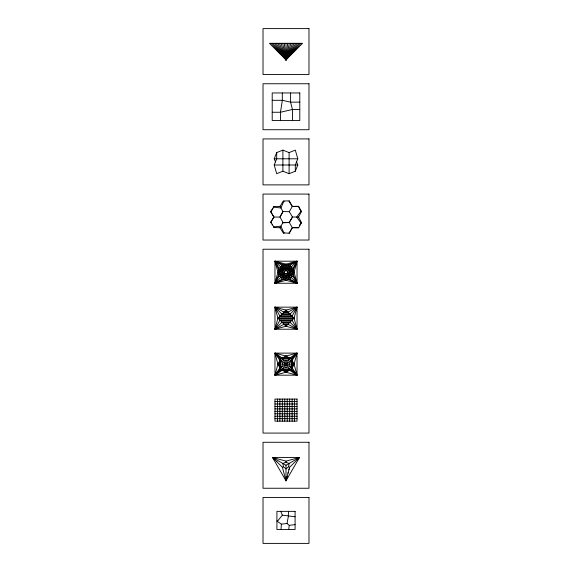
<?xml version="1.0" encoding="UTF-8"?>
<svg xmlns="http://www.w3.org/2000/svg" width="572" height="572" viewBox="0 0 572 572"><rect width="100%" height="100%" fill="white"/><g stroke="black" fill="none" stroke-linecap="round" stroke-linejoin="round"><path stroke-width="0.86" d="M281.052 529.479L281.345 524.159L276.912 521.02L277.549 521.071L282.389 515.158L295.088 516.773M271.107 43.308L286 59.853L302.545 43.308L269.455 43.308L286 59.853L287.652 43.308M288.231 515.679L288.667 511.354M279.93 360.453L280.623 358.279L284.234 357.836L289.303 359.373L291.377 358.279L297.032 353.117L297.032 375.175L274.968 375.175L274.968 353.117L297.032 353.117L294.072 364.149L291.377 370.012L287.766 370.456L282.697 368.919L280.623 370.012L274.968 375.175L277.928 364.149L279.93 360.453L274.968 353.117L286 356.07L289.697 358.079L291.377 358.279L291.863 358.766L292.313 362.383L290.776 367.453L291.863 369.526L297.032 375.175L286 372.222L282.303 370.22L280.623 370.012L280.137 369.526L279.687 365.916L281.224 360.846L280.137 358.766L274.968 353.117L277.928 364.149L279.93 367.846L274.968 375.175L286 372.222L289.697 370.22L297.032 375.175L294.072 364.149L292.07 360.453L297.032 353.117L286 356.07L282.303 358.079L274.968 353.117L280.623 358.279L286 361.025L289.303 359.373L289.697 358.079L297.032 353.117L291.863 358.766L289.117 364.149L290.776 367.453L292.07 367.846L297.032 375.175L291.377 370.012L286 367.267L282.697 368.919L282.303 370.22L274.968 375.175L280.137 369.526L282.883 364.149L281.224 360.846L279.93 360.453L279.687 362.383L281.224 367.453L279.93 367.846M292.07 367.846L292.313 365.916L290.776 360.846L292.07 360.453M288.696 529.479L289.232 525.425L287.015 523.487L281.345 524.159M301.201 223.159L301.322 222.329L298.534 217.06L301.344 211.754L298.691 206.349L292.321 206.385L289.289 211.69L283.004 211.561L280.008 206.363L274.024 206.578L270.656 211.568L273.916 217.067L270.706 222.444L274.274 227.534L280.008 227.756L283.254 232.89L289.196 233.212L292.321 227.685L298.67 227.742L301.201 223.159L296.668 217.038L292.471 217.031L289.268 222.401L283.011 222.494L280.008 227.756L280.387 227.098M288.56 466.738L289.16 463.434L286 462.305L282.84 463.434L283.44 466.738L286 468.911L288.56 466.738L289.582 467.331L286 480.816L272.522 457.478L299.478 457.478L286 480.816L282.418 467.331L276.862 461.754M287.015 523.487L288.46 515.965M272.765 43.308L286 59.853L289.31 43.308M279.007 274.095L279.472 272.215L279.007 270.341L274.968 261.19L297.032 261.19L297.032 283.247L274.968 283.247L274.968 261.19L286 264.142L289.26 266.566L292.993 268.182L292.528 272.215L292.993 274.095L297.032 283.247L286 280.294L282.74 277.87L279.007 276.255L279.007 274.095L277.928 272.215L274.968 261.19L286 265.694L297.032 261.19L294.072 272.215L291.648 275.482L290.04 279.215L286 278.743L284.127 279.215L274.968 283.247L277.928 272.215L280.351 268.954L281.96 265.222L284.127 265.222L286 264.142L297.032 261.19L292.993 270.341L294.072 272.215L297.032 283.247L287.873 279.215L286 280.294L274.968 283.247L279.007 274.095L280.351 275.482L281.96 279.215L284.127 279.215M284.127 265.222L282.74 266.566L281.839 269.82L282.94 272.215L281.839 274.617L282.74 277.87L286 277.02L289.26 277.87L291.119 277.341L292.993 276.255L292.993 274.095M287.873 279.215L289.26 277.87L290.161 274.617L289.06 272.215L290.161 269.82L289.26 266.566L286 267.417L282.74 266.566L280.881 267.095L279.007 268.182L279.007 270.341M286.851 477.484L287.072 476.633M285.585 479.164L286 480.816L286.45 479.136M284.363 272.215L284.577 271.4L286 270.577L286.822 270.799L287.637 272.215L286.822 273.638L286 273.859L284.577 273.037L284.363 272.215L282.94 272.215M274.968 329.215L277.928 318.182L286 310.11L297.032 307.15L297.032 329.215L274.968 329.215L274.968 307.15L297.032 307.15L294.072 318.182L286 326.255L274.968 329.215L279.944 320.198L279.944 316.166L274.968 307.15L286 310.11L294.072 318.182L297.032 329.215L286 326.255L277.928 318.182L274.968 307.15L283.984 312.126L288.016 312.126L297.032 307.15L292.056 316.166L292.056 320.198L297.032 329.215L288.016 324.238L283.984 324.238L274.968 329.215L281.96 322.222L281.96 314.142L274.968 307.15M288.917 469.812L289.146 468.976M287.995 473.208L288.231 472.358M287.873 265.222L290.04 265.222L291.119 267.095L291.648 268.954L290.805 272.215L291.648 275.482L288.402 276.376L286 278.743L283.598 276.376L280.351 275.482L281.195 272.215L283.347 270.692L283.598 268.061L286 265.694L288.402 268.061L291.648 268.954L292.993 270.341M288.653 273.745L288.402 276.376L286 275.275L283.598 276.376L283.347 273.745L281.195 272.215L280.351 268.954L283.598 268.061L286 269.162L288.402 268.061L288.653 270.692L290.805 272.215L288.653 273.745L287.423 273.037M274.417 43.308L286 59.853L290.962 43.308M276.069 43.308L286 59.853L292.621 43.308M275.454 161.897L274.21 158.794L276.691 152.588L282.897 150.107L289.103 152.588L295.309 150.107L297.79 158.794L295.309 165.001L295.309 171.207L289.103 173.688L282.897 171.207L276.691 173.688L274.21 165.001L276.691 158.794L276.691 152.588M295.309 171.207L297.79 165.001L296.546 161.897M298.691 206.349L292.321 206.435L289.21 200.901L283.962 201.001L280.938 207.979L273.359 207.1M277.727 43.308L286 59.853L294.273 43.308M289.196 233.212L292.313 227.677L289.268 222.401M299.385 225.711L299.771 225.039M299.964 224.696L300.35 224.024M300.55 223.681L301.322 222.329M282.84 222.858L289.289 222.444L292.471 217.031M281.96 279.215L274.968 283.247L279.007 276.255M284.47 274.867L281.839 274.617L279.472 272.215L281.839 269.82L284.47 269.569L286 267.417L287.53 269.569L290.161 269.82L292.528 272.215L290.161 274.617L287.53 274.867L286 277.02L284.47 274.867L285.178 273.638M286.822 270.799L287.53 269.569M292.993 268.182L297.032 261.19L290.04 265.222M273.916 217.067L270.899 211.962L271.486 210.954M271.679 210.618L272.072 209.945M272.265 209.609L272.658 208.937M273.237 207.922L274.024 206.578M270.706 222.444L273.874 217.038L279.98 217.067L283.004 211.561L279.958 217.024L283.011 222.494M279.379 43.308L286 59.853L295.931 43.308M280.008 206.363L283.176 201.308L283.962 201.001M282.697 368.919L289.303 359.373M281.038 43.308L286 59.853L297.583 43.308M301.215 210.925L296.668 217.038L298.534 217.06M282.69 43.308L286 59.853L299.235 43.308M284.348 43.308L286 59.853L300.893 43.308M274.968 283.247L280.881 277.341M291.119 267.095L297.032 261.19M281.96 314.142L290.04 314.142L297.032 307.15M277.928 364.149L286 356.07L294.072 364.149L286 372.222L277.928 364.149L294.072 364.149M289.582 467.331L299.478 457.478L286 461.125L272.522 457.478L276.862 461.754M281.224 367.453L290.776 360.846M283.347 273.745L284.577 273.037M287.423 271.4L288.653 270.692M282.418 467.331L283.44 466.738M286 480.816L286 465.258L299.478 457.478L297.833 457.95M289.446 525.325L295.088 524.631M282.303 358.079L282.697 359.373L287.766 357.836L289.697 358.079M289.697 370.22L289.303 368.919L284.234 370.456L282.303 370.22M273.523 226.977L280.909 226.14L284.012 233.169M283.254 232.89L284.019 232.883M289.032 232.833L289.418 232.825M283.176 201.308L283.955 201.308M289.032 201.294L292.321 206.435M272.208 100.307L282.325 100.307L290.597 102.145L299.792 102.145M299.792 109.495L292.435 109.495L280.487 112.255L272.208 112.255M274.21 158.794L297.79 158.794M274.21 165.001L297.79 165.001M287.637 272.215L289.06 272.215M279.944 316.166L292.056 316.166M277.928 318.182L294.072 318.182M279.944 320.198L292.056 320.198M281.96 322.222L290.04 322.222L297.032 329.215M274.968 401.53L297.032 401.53M274.968 403.982L297.032 403.982M274.968 406.435L297.032 406.435M274.968 408.887L297.032 408.887M274.968 411.339L297.032 411.339M274.968 413.785L297.032 413.785M274.968 416.237L297.032 416.237M274.968 418.69L297.032 418.69M292.313 227.677L298.67 227.742M274.21 457.936L272.522 457.478L286 465.258M279.007 268.182L274.968 261.19L281.96 265.222M283.347 270.692L284.577 271.4M290.04 279.215L297.032 283.247L292.993 276.255M281.224 360.846L290.776 367.453M274.968 261.19L280.881 267.095M291.119 277.341L297.032 283.247M282.697 359.373L289.303 368.919M270.656 211.568L270.899 211.962M270.978 222.029L271.385 222.715M272.215 224.088L272.622 224.782M273.859 226.848L274.274 227.534M289.268 211.654L292.492 217.067M284.47 269.569L285.178 270.799M286.822 273.638L287.53 274.867M298.827 207.379L299.213 208.051M299.406 208.394L299.792 209.066M299.985 209.402L300.379 210.074M300.572 210.41L301.344 211.754M289.21 200.901L289.425 201.294M280.73 511.354L282.389 515.158M294.58 399.077L294.58 421.142M292.435 120.528L292.435 109.495L290.597 102.145L290.597 92.95M292.128 399.077L292.128 421.142M290.04 314.142L290.04 322.222M289.675 399.077L289.675 421.142M289.103 152.588L289.103 173.688M288.016 312.126L288.016 324.238M287.223 399.077L287.223 421.142M286 43.308L286 59.853M286 269.162L286 270.577M286 273.859L286 275.275M286 310.11L286 326.255M286 356.07L286 372.222M286 461.125L286 462.305M284.777 399.077L284.777 421.142M283.984 312.126L283.984 324.238M282.897 150.107L282.897 171.207M282.325 92.95L282.325 100.307L280.487 112.255L280.487 120.528M282.325 399.077L282.325 421.142M279.872 399.077L279.872 421.142M277.42 399.077L277.42 421.142M308.98 28.6L263.02 28.6L263.02 74.567L308.98 74.567L308.98 28.6M308.98 83.755L263.02 83.755L263.02 129.722L308.98 129.722L308.98 83.755M299.792 92.95L272.208 92.95L272.208 120.528L299.792 120.528L299.792 92.95M308.98 138.917L263.02 138.917L263.02 184.878L308.98 184.878L308.98 138.917M308.98 194.072L263.02 194.072L263.02 240.033L308.98 240.033L308.98 194.072M308.98 249.228L263.02 249.228L263.02 433.083L308.98 433.083L308.98 249.228M297.032 399.077L274.968 399.077L274.968 421.142L297.032 421.142L297.032 399.077M308.98 442.278L263.02 442.278L263.02 488.245L308.98 488.245L308.98 442.278M308.98 497.433L263.02 497.433L263.02 543.4L308.98 543.4L308.98 497.433M295.088 511.354L276.912 511.354L276.912 529.479L295.088 529.479L295.088 511.354"/></g></svg>
